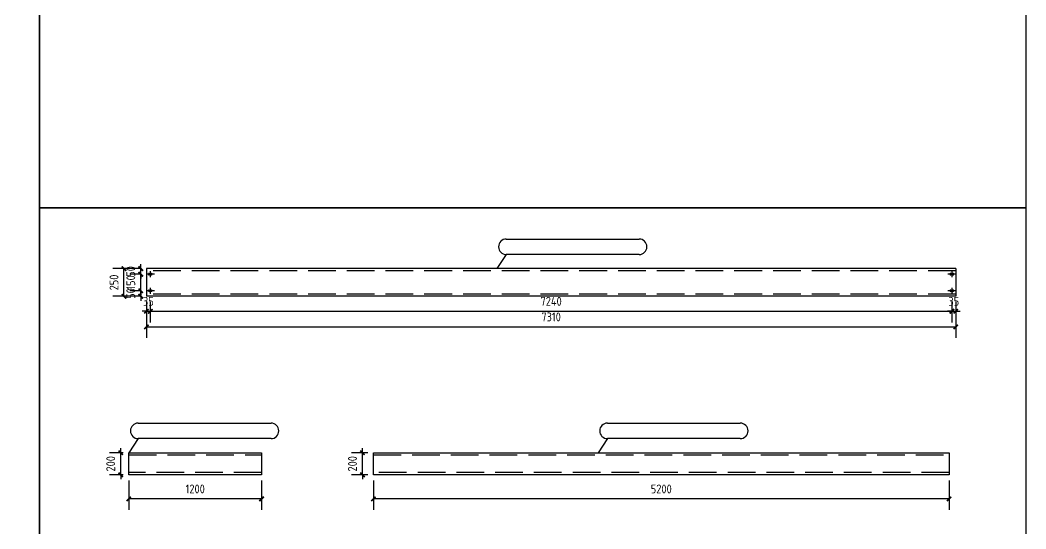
# Model space of a CAD drawing. Extents: x 411778 to 673094, y -11605 to 324395.
# Drawn here: x 652214 to 661299, y 63193 to 67794 of the extents above; entities that cross this region are included whole.
import ezdxf

# ---------------------------------------------------------------- set-up
doc = ezdxf.new("R2010")
doc.units = 0
doc.header["$LTSCALE"] = 1000
doc.header["$MEASUREMENT"] = 0
doc.linetypes.add('DASH', pattern=[0.35, 0.25, -0.1])
doc.styles.get("Standard").update_dxf_attribs({"font": 'gbenor.shx', "bigfont": 'gbcbig.shx'})
doc.dimstyles.get("Standard").update_dxf_attribs({"dimscale": 100, "dimtxt": 3.5, "dimasz": 1, "dimexe": 2.5, "dimexo": 3, "dimgap": 1.5, "dimtad": 1, "dimdec": 0, "dimzin": 0, "dimdsep": 46, "dimtxsty": 'Standard', "dimblk": 'ARCHTICK', "dimcen": 0.09, "dimadec": 0, "dimazin": 0, "dimtfac": 1, "dimtdec": 0, "dimtix": 1, "dimtmove": 2, "dimatfit": 3, "dimfxl": 1, "dimtolj": 1, "dimtzin": 0, "dimarcsym": 0})

# ---------------------------------------------------------------- blocks, each defined once
blk = doc.blocks.new('_ArchTick')
at = {"color": 0, "linetype": 'ByBlock', "const_width": 0.4}
blk.add_lwpolyline([(-0.5, -0.5), (0.5, 0.5)], dxfattribs=at)
blk = doc.blocks.new('*D1946')
at = {"color": 3, "lineweight": -2}
for p, q in [((653355.5, 65246.5), (653355.5, 64920)), ((660665.5, 65246.5), (660665.5, 64920)), ((653355.5, 65020), (660665.5, 65020))]:
    blk.add_line(p, q, dxfattribs=at)
at = {"layer": 'Defpoints', "color": 0}
for p in [(653355.5, 65296.5), (660665.5, 65296.5), (660665.5, 65020)]:
    blk.add_point(p, dxfattribs=at)
at = {"color": 3, "lineweight": -2, "xscale": 40, "yscale": 40, "zscale": 40, "rotation": 180}
blk.add_blockref('_ArchTick', (653355.5, 65020), dxfattribs=at)
at = {"color": 3, "lineweight": -2, "xscale": 40, "yscale": 40, "zscale": 40}
blk.add_blockref('_ArchTick', (660665.5, 65020), dxfattribs=at)
at = {"color": 0, "insert": (657010.5, 65110), "char_height": 80, "attachment_point": 5}
blk.add_mtext('\\A1;7310', dxfattribs=at)
blk = doc.blocks.new('*D1947')
at = {"color": 3, "lineweight": -2}
for p, q in [((653196, 63632), (653196, 63364.5)), ((654396, 63632), (654396, 63364.5)), ((654396, 63464.5), (653196, 63464.5))]:
    blk.add_line(p, q, dxfattribs=at)
at = {"layer": 'Defpoints', "color": 0}
for p in [(653196, 63682), (654396, 63682), (653196, 63464.5)]:
    blk.add_point(p, dxfattribs=at)
at = {"color": 3, "lineweight": -2, "xscale": 40, "yscale": 40, "zscale": 40, "rotation": 180}
blk.add_blockref('_ArchTick', (653196, 63464.5), dxfattribs=at)
at = {"color": 3, "lineweight": -2, "xscale": 40, "yscale": 40, "zscale": 40}
blk.add_blockref('_ArchTick', (654396, 63464.5), dxfattribs=at)
at = {"color": 0, "insert": (653796, 63554.5), "char_height": 80, "attachment_point": 5}
blk.add_mtext('\\A1;1200', dxfattribs=at)
blk = doc.blocks.new('*D1948')
at = {"color": 3, "lineweight": -2}
for p, q in [((655405.5, 63632), (655405.5, 63364.5)), ((660605.5, 63632), (660605.5, 63364.5)), ((660605.5, 63464.5), (655405.5, 63464.5))]:
    blk.add_line(p, q, dxfattribs=at)
at = {"layer": 'Defpoints', "color": 0}
for p in [(655405.5, 63682), (660605.5, 63682), (655405.5, 63464.5)]:
    blk.add_point(p, dxfattribs=at)
at = {"color": 3, "lineweight": -2, "xscale": 40, "yscale": 40, "zscale": 40, "rotation": 180}
blk.add_blockref('_ArchTick', (655405.5, 63464.5), dxfattribs=at)
at = {"color": 3, "lineweight": -2, "xscale": 40, "yscale": 40, "zscale": 40}
blk.add_blockref('_ArchTick', (660605.5, 63464.5), dxfattribs=at)
at = {"color": 0, "insert": (658005.5, 63554.5), "char_height": 80, "attachment_point": 5}
blk.add_mtext('\\A1;5200', dxfattribs=at)
blk = doc.blocks.new('*D2071')
at = {"color": 3, "lineweight": -2}
for p, q in [((653303.5, 65346.5), (653204, 65346.5)), ((653304, 65346.5), (653304, 65386.5)), ((653304, 65296.5), (653304, 65346.5)), ((653305.5, 65296.5), (653204, 65296.5)), ((653304, 65296.5), (653304, 65256.5))]:
    blk.add_line(p, q, dxfattribs=at)
at = {"layer": 'Defpoints', "color": 0}
for p in [(653304, 65346.5), (653353.5, 65346.5), (653355.5, 65296.5)]:
    blk.add_point(p, dxfattribs=at)
at = {"color": 3, "lineweight": -2, "xscale": 40, "yscale": 40, "zscale": 40}
for p, rotation in [((653304, 65346.5), 270), ((653304, 65296.5), 90)]:
    blk.add_blockref('_ArchTick', p, dxfattribs=dict(at, rotation=rotation))
at = {"color": 0, "insert": (653214, 65321.5), "char_height": 80, "attachment_point": 5, "rotation": 90}
blk.add_mtext('\\A1;50', dxfattribs=at)
blk = doc.blocks.new('*D2072')
at = {"color": 3, "lineweight": -2}
for p, q in [((653304, 65496.5), (653304, 65536.5)), ((653305.5, 65496.5), (653204, 65496.5)), ((653304, 65346.5), (653304, 65496.5)), ((653303.5, 65346.5), (653204, 65346.5)), ((653304, 65346.5), (653304, 65306.5))]:
    blk.add_line(p, q, dxfattribs=at)
at = {"layer": 'Defpoints', "color": 0}
for p in [(653304, 65496.5), (653355.5, 65496.5), (653353.5, 65346.5)]:
    blk.add_point(p, dxfattribs=at)
at = {"color": 3, "lineweight": -2, "xscale": 40, "yscale": 40, "zscale": 40}
for p, rotation in [((653304, 65496.5), 270), ((653304, 65346.5), 90)]:
    blk.add_blockref('_ArchTick', p, dxfattribs=dict(at, rotation=rotation))
at = {"color": 0, "insert": (653214, 65421.5), "char_height": 80, "attachment_point": 5, "rotation": 90}
blk.add_mtext('\\A1;150', dxfattribs=at)
blk = doc.blocks.new('*D2073')
at = {"color": 3, "lineweight": -2}
for p, q in [((653305.5, 65546.5), (653204, 65546.5)), ((653304, 65546.5), (653304, 65586.5)), ((653304, 65496.5), (653304, 65546.5)), ((653305.5, 65496.5), (653204, 65496.5)), ((653304, 65496.5), (653304, 65456.5))]:
    blk.add_line(p, q, dxfattribs=at)
at = {"layer": 'Defpoints', "color": 0}
for p in [(653304, 65546.5), (653355.5, 65546.5), (653355.5, 65496.5)]:
    blk.add_point(p, dxfattribs=at)
at = {"color": 3, "lineweight": -2, "xscale": 40, "yscale": 40, "zscale": 40}
for p, rotation in [((653304, 65546.5), 270), ((653304, 65496.5), 90)]:
    blk.add_blockref('_ArchTick', p, dxfattribs=dict(at, rotation=rotation))
at = {"color": 0, "insert": (653214, 65521.5), "char_height": 80, "attachment_point": 5, "rotation": 90}
blk.add_mtext('\\A1;50', dxfattribs=at)
blk = doc.blocks.new('*D2074')
at = {"color": 3, "lineweight": -2}
for p, q in [((653355.5, 65246.5), (653355.5, 65061)), ((653390.5, 65246.5), (653390.5, 65061)), ((653355.5, 65161), (653315.5, 65161)), ((653355.5, 65161), (653390.5, 65161)), ((653390.5, 65161), (653430.5, 65161))]:
    blk.add_line(p, q, dxfattribs=at)
at = {"layer": 'Defpoints', "color": 0}
for p in [(653355.5, 65296.5), (653390.5, 65296.5), (653390.5, 65161)]:
    blk.add_point(p, dxfattribs=at)
at = {"color": 3, "lineweight": -2, "xscale": 40, "yscale": 40, "zscale": 40}
blk.add_blockref('_ArchTick', (653355.5, 65161), dxfattribs=at)
at = {"color": 3, "lineweight": -2, "xscale": 40, "yscale": 40, "zscale": 40, "rotation": 180}
blk.add_blockref('_ArchTick', (653390.5, 65161), dxfattribs=at)
at = {"color": 0, "insert": (653373, 65251), "char_height": 80, "attachment_point": 5}
blk.add_mtext('\\A1;35', dxfattribs=at)
blk = doc.blocks.new('*D2075')
at = {"color": 3, "lineweight": -2}
for p, q in [((653390.5, 65246.5), (653390.5, 65061)), ((660630.5, 65246.5), (660630.5, 65061)), ((653390.5, 65161), (660630.5, 65161))]:
    blk.add_line(p, q, dxfattribs=at)
at = {"layer": 'Defpoints', "color": 0}
for p in [(653390.5, 65296.5), (660630.5, 65296.5), (660630.5, 65161)]:
    blk.add_point(p, dxfattribs=at)
at = {"color": 3, "lineweight": -2, "xscale": 40, "yscale": 40, "zscale": 40, "rotation": 180}
blk.add_blockref('_ArchTick', (653390.5, 65161), dxfattribs=at)
at = {"color": 3, "lineweight": -2, "xscale": 40, "yscale": 40, "zscale": 40}
blk.add_blockref('_ArchTick', (660630.5, 65161), dxfattribs=at)
at = {"color": 0, "insert": (657010.5, 65251), "char_height": 80, "attachment_point": 5}
blk.add_mtext('\\A1;7240', dxfattribs=at)
blk = doc.blocks.new('*D2076')
at = {"color": 3, "lineweight": -2}
for p, q in [((660630.5, 65246.5), (660630.5, 65061)), ((660665.5, 65246.5), (660665.5, 65061)), ((660630.5, 65161), (660590.5, 65161)), ((660630.5, 65161), (660665.5, 65161)), ((660665.5, 65161), (660705.5, 65161))]:
    blk.add_line(p, q, dxfattribs=at)
at = {"layer": 'Defpoints', "color": 0}
for p in [(660630.5, 65296.5), (660665.5, 65296.5), (660665.5, 65161)]:
    blk.add_point(p, dxfattribs=at)
at = {"color": 3, "lineweight": -2, "xscale": 40, "yscale": 40, "zscale": 40}
blk.add_blockref('_ArchTick', (660630.5, 65161), dxfattribs=at)
at = {"color": 3, "lineweight": -2, "xscale": 40, "yscale": 40, "zscale": 40, "rotation": 180}
blk.add_blockref('_ArchTick', (660665.5, 65161), dxfattribs=at)
at = {"color": 0, "insert": (660648, 65251), "char_height": 80, "attachment_point": 5}
blk.add_mtext('\\A1;35', dxfattribs=at)
blk = doc.blocks.new('*D2079')
at = {"color": 3, "lineweight": -2}
for p, q in [((653305.5, 65546.5), (653052.5, 65546.5)), ((653152.5, 65296.5), (653152.5, 65546.5)), ((653305.5, 65296.5), (653052.5, 65296.5))]:
    blk.add_line(p, q, dxfattribs=at)
at = {"layer": 'Defpoints', "color": 0}
for p in [(653152.5, 65546.5), (653355.5, 65546.5), (653355.5, 65296.5)]:
    blk.add_point(p, dxfattribs=at)
at = {"color": 3, "lineweight": -2, "xscale": 40, "yscale": 40, "zscale": 40}
for p, rotation in [((653152.5, 65546.5), 90), ((653152.5, 65296.5), 270)]:
    blk.add_blockref('_ArchTick', p, dxfattribs=dict(at, rotation=rotation))
at = {"color": 0, "insert": (653062.5, 65421.5), "char_height": 80, "attachment_point": 5, "rotation": 90}
blk.add_mtext('\\A1;250', dxfattribs=at)
blk = doc.blocks.new('*D2087')
at = {"color": 3, "lineweight": -2}
for p, q in [((653146, 63882), (653023, 63882)), ((653123, 63882), (653123, 63922)), ((653123, 63682), (653123, 63882)), ((653146, 63682), (653023, 63682)), ((653123, 63682), (653123, 63642))]:
    blk.add_line(p, q, dxfattribs=at)
at = {"layer": 'Defpoints', "color": 0}
for p in [(653123, 63882), (653196, 63882), (653196, 63682)]:
    blk.add_point(p, dxfattribs=at)
at = {"color": 3, "lineweight": -2, "xscale": 40, "yscale": 40, "zscale": 40}
for p, rotation in [((653123, 63882), 270), ((653123, 63682), 90)]:
    blk.add_blockref('_ArchTick', p, dxfattribs=dict(at, rotation=rotation))
at = {"color": 0, "insert": (653033, 63782), "char_height": 80, "attachment_point": 5, "rotation": 90}
blk.add_mtext('\\A1;200', dxfattribs=at)
blk = doc.blocks.new('*D2088')
at = {"color": 3, "lineweight": -2}
for p, q in [((655355.5, 63882), (655206.5, 63882)), ((655306.5, 63882), (655306.5, 63922)), ((655306.5, 63682), (655306.5, 63882)), ((655355.5, 63682), (655206.5, 63682)), ((655306.5, 63682), (655306.5, 63642))]:
    blk.add_line(p, q, dxfattribs=at)
at = {"layer": 'Defpoints', "color": 0}
for p in [(655306.5, 63882), (655405.5, 63882), (655405.5, 63682)]:
    blk.add_point(p, dxfattribs=at)
at = {"color": 3, "lineweight": -2, "xscale": 40, "yscale": 40, "zscale": 40}
for p, rotation in [((655306.5, 63882), 270), ((655306.5, 63682), 90)]:
    blk.add_blockref('_ArchTick', p, dxfattribs=dict(at, rotation=rotation))
at = {"color": 0, "insert": (655216.5, 63782), "char_height": 80, "attachment_point": 5, "rotation": 90}
blk.add_mtext('\\A1;200', dxfattribs=at)

msp = doc.modelspace()

# ---------------------------------------------------------------- linework, layer by layer
for p, q in [((656606.1, 65814.2), (657806.1, 65814.2)), ((656606.1, 65674.2), (656521.5, 65546.5)), ((657806.1, 65674.2), (656606.1, 65674.2)), ((653355.5, 65546.5), (653355.5, 65296.5)), ((660665.5, 65546.5), (653355.5, 65546.5)), ((653380.5, 65503.5), (653400.5, 65503.5)), ((653390.5, 65523.5), (653390.5, 65469.5)), ((660620.5, 65503.5), (660640.5, 65503.5)), ((660630.5, 65523.5), (660630.5, 65469.5)), ((660665.5, 65546.5), (660665.5, 65296.5)), ((653427.5, 65496.5), (653353.5, 65496.5)), ((653390.5, 65496.5), (653380.5, 65496.5)), ((653400.5, 65489.5), (653380.5, 65489.5)), ((660667.5, 65496.5), (660593.5, 65496.5)), ((660630.5, 65496.5), (660620.5, 65496.5)), ((660640.5, 65489.5), (660620.5, 65489.5)), ((653427.5, 65346.5), (653353.5, 65346.5)), ((653380.5, 65353.5), (653400.5, 65353.5)), ((653390.5, 65346.5), (653380.5, 65346.5)), ((653400.5, 65339.5), (653380.5, 65339.5)), ((653390.5, 65373.5), (653390.5, 65319.5)), ((660667.5, 65346.5), (660593.5, 65346.5)), ((660620.5, 65353.5), (660640.5, 65353.5)), ((660630.5, 65346.5), (660620.5, 65346.5)), ((660640.5, 65339.5), (660620.5, 65339.5)), ((660630.5, 65373.5), (660630.5, 65319.5)), ((660665.5, 65296.5), (653355.5, 65296.5)), ((653280.6, 64149.7), (654480.6, 64149.7)), ((657519.6, 64149.7), (658719.6, 64149.7)), ((653280.6, 64009.7), (653196, 63882)), ((654480.6, 64009.7), (653280.6, 64009.7)), ((657519.6, 64009.7), (657435, 63882)), ((658719.6, 64009.7), (657519.6, 64009.7)), ((653196, 63882), (654396, 63882)), ((653196, 63682), (653196, 63882)), ((654396, 63882), (654396, 63682)), ((655405.5, 63882), (660605.5, 63882)), ((655405.5, 63682), (655405.5, 63882)), ((660605.5, 63882), (660605.5, 63682)), ((654396, 63682), (653196, 63682)), ((660605.5, 63682), (655405.5, 63682))]:
    msp.add_line(p, q)
at = {"linetype": 'DASH'}
for p, q in [((660665.5, 65526.5), (653355.5, 65526.5)), ((660665.5, 65316.5), (653355.5, 65316.5)), ((653196, 63862), (654396, 63862)), ((655405.5, 63862), (660605.5, 63862)), ((654396, 63702), (653196, 63702)), ((660605.5, 63702), (655405.5, 63702))]:
    msp.add_line(p, q, dxfattribs=at)
for points in [[(643393.5, 72395), (652389, 72395), (652389, 9395), (643393.5, 9395)], [(652389, 72395), (661299, 72395), (661299, 66095), (652389, 66095)], [(652389, 66095), (661299, 66095), (661299, 59795), (652389, 59795)]]:
    msp.add_lwpolyline(points, close=True)
for centre, radius, start, end in [((656606.1, 65744.2), 70, 90, 270), ((657806.1, 65744.2), 70, 270, 90), ((653380.5, 65496.5), 7, 90, 270), ((653400.5, 65496.5), 7, 270, 90), ((660620.5, 65496.5), 7, 90, 270), ((660640.5, 65496.5), 7, 270, 90), ((653380.5, 65346.5), 7, 90, 270), ((653400.5, 65346.5), 7, 270, 90), ((660620.5, 65346.5), 7, 90, 270), ((660640.5, 65346.5), 7, 270, 90), ((653280.6, 64079.7), 70, 90, 270), ((654480.6, 64079.7), 70, 270, 90), ((657519.6, 64079.7), 70, 90, 270), ((658719.6, 64079.7), 70, 270, 90)]:
    msp.add_arc(centre, radius, start, end)

# ---------------------------------------------------------------- dimensions: what is measured, and where the dimension line sits
for p1, p2, distance, picture, middle in [((653355.5, 65296.5), (653355.5, 65546.5), 203, '*D2079', (653062.5, 65421.5)), ((653355.5, 65296.5), (660665.5, 65296.5), -276.5, '*D1946', (657010.5, 65110)), ((653196, 63682), (653196, 63882), 73, '*D2087', (653033, 63782)), ((655405.5, 63682), (655405.5, 63882), 99, '*D2088', (655216.5, 63782)), ((654396, 63682), (653196, 63682), 217.5, '*D1947', (653796, 63554.5)), ((660605.5, 63682), (655405.5, 63682), 217.5, '*D1948', (658005.5, 63554.5))]:
    dim = msp.add_aligned_dim(p1=p1, p2=p2, distance=distance, dimstyle='Standard', override={"dimtxt": 0.8, "dimasz": 0.4, "dimexe": 1, "dimexo": 0.5, "dimgap": 0.5, "dimclrd": 3, "dimclre": 3})
    dim.commit()
    dim.dimension.update_dxf_attribs({"geometry": picture, "text_midpoint": middle})
for base, p1, p2, picture, middle in [((653304, 65546.5), (653355.5, 65496.5), (653355.5, 65546.5), '*D2073', (653214, 65521.5)), ((653304, 65496.5), (653353.5, 65346.5), (653355.5, 65496.5), '*D2072', (653214, 65421.5)), ((653304, 65346.5), (653355.5, 65296.5), (653353.5, 65346.5), '*D2071', (653214, 65321.5))]:
    dim = msp.add_linear_dim(base=base, p1=p1, p2=p2, angle=90, dimstyle='Standard', override={"dimtxt": 0.8, "dimasz": 0.4, "dimexe": 1, "dimexo": 0.5, "dimgap": 0.5, "dimclrd": 3, "dimclre": 3})
    dim.commit()
    dim.dimension.update_dxf_attribs({"geometry": picture, "text_midpoint": middle})
for base, p1, p2, picture, middle in [((653390.5, 65161), (653355.5, 65296.5), (653390.5, 65296.5), '*D2074', (653373, 65251)), ((660630.5, 65161), (653390.5, 65296.5), (660630.5, 65296.5), '*D2075', (657010.5, 65251)), ((660665.5, 65161), (660630.5, 65296.5), (660665.5, 65296.5), '*D2076', (660648, 65251))]:
    dim = msp.add_linear_dim(base=base, p1=p1, p2=p2, dimstyle='Standard', override={"dimtxt": 0.8, "dimasz": 0.4, "dimexe": 1, "dimexo": 0.5, "dimgap": 0.5, "dimclrd": 3, "dimclre": 3})
    dim.commit()
    dim.dimension.update_dxf_attribs({"geometry": picture, "text_midpoint": middle})

doc.saveas('drawing.dxf')
